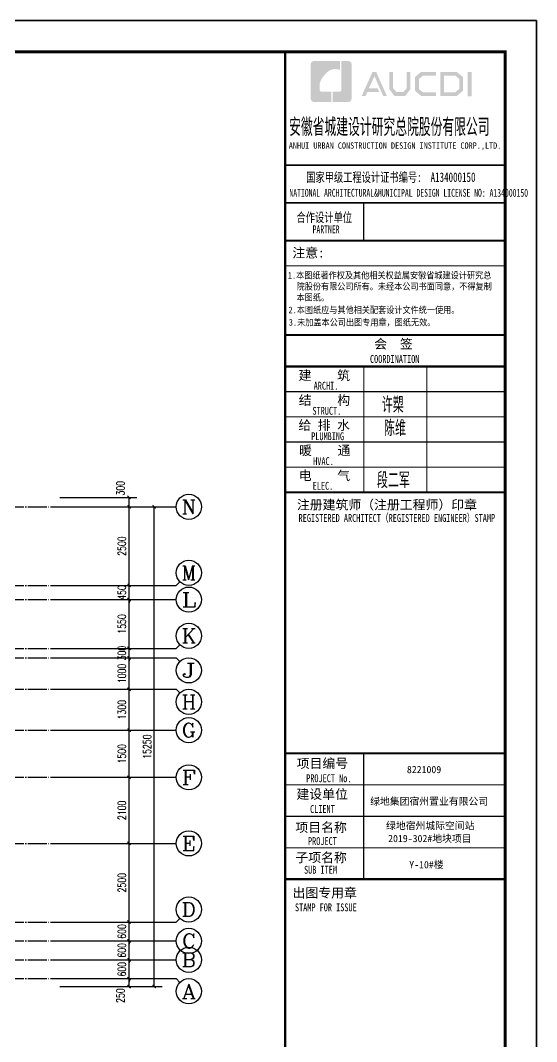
# Model space of a CAD drawing. Extents: x 393367 to 3005760, y 4998 to 826018.
# Drawn here: x 2548549 to 2564969, y 485501 to 517962 of the extents above; entities that cross this region are included whole.
import ezdxf
from ezdxf.enums import TextEntityAlignment as Align

# ---------------------------------------------------------------- set-up
doc = ezdxf.new("R2010")
doc.units = 0
doc.header["$LTSCALE"] = 1000
doc.linetypes.add('DOTE', pattern=[2.42, 2, -0.2, 0.02, -0.2])
doc.layers.get('0').update_dxf_attribs({"linetype": 'CONTINUOUS'})
doc.layers.get('Defpoints').update_dxf_attribs({"linetype": 'CONTINUOUS'})
for name, color, linetype in [('-TK', 7, 'CONTINUOUS'), ('AXIS', 3, 'CONTINUOUS'), ('AXIS_TEXT', 7, 'CONTINUOUS'), ('DOTE', 8, 'DOTE'), ('PUB_TITLE', 4, 'CONTINUOUS'), ('图框', 7, 'CONTINUOUS'), ('图签文字', 4, 'CONTINUOUS')]:
    doc.layers.add(name, color=color, linetype=linetype)
doc.layers.add('yichutu', color=7, linetype='CONTINUOUS', true_color=0xffffff, plot=False)
doc.layers.add('图签', color=147, linetype='CONTINUOUS', lineweight=18)
doc.styles.add('_TCH_AXIS', font='COMPLEX', dxfattribs={"bigfont": 'GBCBIG'})
doc.styles.add('_TCH_DIM_T3', font='SIMPLEX', dxfattribs={"width": 0.705882, "bigfont": 'GBCBIG'})
doc.styles.add('COMPLEX', font='COMPLEX')
doc.styles.add('HT', font='simhei.ttf')
doc.styles.add('宋体', font='', dxfattribs={"height": 50})
doc.styles.add('建筑图签-1', font='simhei.ttf', dxfattribs={"width": 0.7})
doc.styles.add('建筑图签-2', font='TXT.shx', dxfattribs={"width": 0.5, "bigfont": 'HZTXT.shx'})
doc.styles.get('宋体').set_extended_font_data('SimSun')
doc.dimstyles.new('_TCH_ARCH&&100', dxfattribs={"dimtxt": 255, "dimasz": 100, "dimexe": 250, "dimexo": 300, "dimgap": 100, "dimtad": 1, "dimdec": 0, "dimzin": 0, "dimdsep": 46, "dimtxsty": '_TCH_DIM_T3', "dimblk": 'ARCHTICK', "dimcen": 0.09, "dimclrt": 7, "dimazin": 2, "dimtfac": 1, "dimtdec": 0, "dimtix": 1, "dimtmove": 2, "dimatfit": 3, "dimldrblk": 'ARCHTICK', "dimfxl": 1, "dimtolj": 1, "dimtzin": 0, "dimarcsym": 0})

# ---------------------------------------------------------------- blocks, each defined once
blk = doc.blocks.new('_ArchTick')
at = {"color": 0, "linetype": 'ByBlock', "const_width": 0.4}
blk.add_lwpolyline([(-0.5, -0.5), (0.5, 0.5)], dxfattribs=at)
blk = doc.blocks.new('*D665')
at = {"layer": 'AXIS', "color": 0, "lineweight": -2, "transparency": 16777216}
for p, q in [((2549806, 487501), (2552256, 487501)), ((2549806, 487251), (2552256, 487251)), ((2552006, 487251), (2552006, 487501))]:
    blk.add_line(p, q, dxfattribs=at)
at = {"layer": 'Defpoints', "color": 0, "transparency": 16777216}
for p in [(2549506, 487501), (2549506, 487251), (2552006, 487501)]:
    blk.add_point(p, dxfattribs=at)
at = {"layer": 'AXIS', "color": 0, "lineweight": -2, "transparency": 16777216, "xscale": 100, "yscale": 100, "zscale": 100}
for p, rotation in [((2552006, 487501), 90), ((2552006, 487251), 270)]:
    blk.add_blockref('_ArchTick', p, dxfattribs=dict(at, rotation=rotation))
at = {"layer": 'AXIS', "color": 7, "transparency": 16777216, "insert": (2551731, 486962), "char_height": 255, "attachment_point": 5, "rotation": 90, "style": '_TCH_DIM_T3'}
blk.add_mtext('\\A1;250', dxfattribs=at)
blk = doc.blocks.new('*D666')
at = {"layer": 'AXIS', "color": 0, "lineweight": -2, "transparency": 16777216}
for p, q in [((2549806, 488101), (2552256, 488101)), ((2552006, 488101), (2552006, 488201)), ((2552006, 487501), (2552006, 488101)), ((2549806, 487501), (2552256, 487501)), ((2552006, 487501), (2552006, 487401))]:
    blk.add_line(p, q, dxfattribs=at)
at = {"layer": 'Defpoints', "color": 0, "transparency": 16777216}
for p in [(2549506, 488101), (2552006, 488101), (2549506, 487501)]:
    blk.add_point(p, dxfattribs=at)
at = {"layer": 'AXIS', "color": 0, "lineweight": -2, "transparency": 16777216, "xscale": 100, "yscale": 100, "zscale": 100}
for p, rotation in [((2552006, 488101), 270), ((2552006, 487501), 90)]:
    blk.add_blockref('_ArchTick', p, dxfattribs=dict(at, rotation=rotation))
at = {"layer": 'AXIS', "color": 7, "transparency": 16777216, "insert": (2551779, 487801), "char_height": 255, "attachment_point": 5, "rotation": 90, "style": '_TCH_DIM_T3'}
blk.add_mtext('\\A1;600', dxfattribs=at)
blk = doc.blocks.new('*D667')
at = {"layer": 'AXIS', "color": 0, "lineweight": -2, "transparency": 16777216}
for p, q in [((2549806, 488701), (2552256, 488701)), ((2552006, 488701), (2552006, 488801)), ((2552006, 488101), (2552006, 488701)), ((2549806, 488101), (2552256, 488101)), ((2552006, 488101), (2552006, 488001))]:
    blk.add_line(p, q, dxfattribs=at)
at = {"layer": 'Defpoints', "color": 0, "transparency": 16777216}
for p in [(2549506, 488701), (2552006, 488701), (2549506, 488101)]:
    blk.add_point(p, dxfattribs=at)
at = {"layer": 'AXIS', "color": 0, "lineweight": -2, "transparency": 16777216, "xscale": 100, "yscale": 100, "zscale": 100}
for p, rotation in [((2552006, 488701), 270), ((2552006, 488101), 90)]:
    blk.add_blockref('_ArchTick', p, dxfattribs=dict(at, rotation=rotation))
at = {"layer": 'AXIS', "color": 7, "transparency": 16777216, "insert": (2551779, 488401), "char_height": 255, "attachment_point": 5, "rotation": 90, "style": '_TCH_DIM_T3'}
blk.add_mtext('\\A1;600', dxfattribs=at)
blk = doc.blocks.new('*D668')
at = {"layer": 'AXIS', "color": 0, "lineweight": -2, "transparency": 16777216}
for p, q in [((2549806, 489301), (2552256, 489301)), ((2552006, 489301), (2552006, 489401)), ((2552006, 488701), (2552006, 489301)), ((2549806, 488701), (2552256, 488701)), ((2552006, 488701), (2552006, 488601))]:
    blk.add_line(p, q, dxfattribs=at)
at = {"layer": 'Defpoints', "color": 0, "transparency": 16777216}
for p in [(2549506, 489301), (2552006, 489301), (2549506, 488701)]:
    blk.add_point(p, dxfattribs=at)
at = {"layer": 'AXIS', "color": 0, "lineweight": -2, "transparency": 16777216, "xscale": 100, "yscale": 100, "zscale": 100}
for p, rotation in [((2552006, 489301), 270), ((2552006, 488701), 90)]:
    blk.add_blockref('_ArchTick', p, dxfattribs=dict(at, rotation=rotation))
at = {"layer": 'AXIS', "color": 7, "transparency": 16777216, "insert": (2551779, 489001), "char_height": 255, "attachment_point": 5, "rotation": 90, "style": '_TCH_DIM_T3'}
blk.add_mtext('\\A1;600', dxfattribs=at)
blk = doc.blocks.new('*D669')
at = {"layer": 'AXIS', "color": 0, "lineweight": -2, "transparency": 16777216}
for p, q in [((2549806, 491801), (2552256, 491801)), ((2552006, 489301), (2552006, 491801)), ((2549806, 489301), (2552256, 489301))]:
    blk.add_line(p, q, dxfattribs=at)
at = {"layer": 'Defpoints', "color": 0, "transparency": 16777216}
for p in [(2549506, 491801), (2552006, 491801), (2549506, 489301)]:
    blk.add_point(p, dxfattribs=at)
at = {"layer": 'AXIS', "color": 0, "lineweight": -2, "transparency": 16777216, "xscale": 100, "yscale": 100, "zscale": 100}
for p, rotation in [((2552006, 491801), 90), ((2552006, 489301), 270)]:
    blk.add_blockref('_ArchTick', p, dxfattribs=dict(at, rotation=rotation))
at = {"layer": 'AXIS', "color": 7, "transparency": 16777216, "insert": (2551779, 490551), "char_height": 255, "attachment_point": 5, "rotation": 90, "style": '_TCH_DIM_T3'}
blk.add_mtext('\\A1;2500', dxfattribs=at)
blk = doc.blocks.new('*D670')
at = {"layer": 'AXIS', "color": 0, "lineweight": -2, "transparency": 16777216}
for p, q in [((2549806, 493901), (2552256, 493901)), ((2552006, 491801), (2552006, 493901)), ((2549806, 491801), (2552256, 491801))]:
    blk.add_line(p, q, dxfattribs=at)
at = {"layer": 'Defpoints', "color": 0, "transparency": 16777216}
for p in [(2549506, 493901), (2552006, 493901), (2549506, 491801)]:
    blk.add_point(p, dxfattribs=at)
at = {"layer": 'AXIS', "color": 0, "lineweight": -2, "transparency": 16777216, "xscale": 100, "yscale": 100, "zscale": 100}
for p, rotation in [((2552006, 493901), 90), ((2552006, 491801), 270)]:
    blk.add_blockref('_ArchTick', p, dxfattribs=dict(at, rotation=rotation))
at = {"layer": 'AXIS', "color": 7, "transparency": 16777216, "insert": (2551779, 492851), "char_height": 255, "attachment_point": 5, "rotation": 90, "style": '_TCH_DIM_T3'}
blk.add_mtext('\\A1;2100', dxfattribs=at)
blk = doc.blocks.new('*D671')
at = {"layer": 'AXIS', "color": 0, "lineweight": -2, "transparency": 16777216}
for p, q in [((2549806, 495401), (2552256, 495401)), ((2552006, 493901), (2552006, 495401)), ((2549806, 493901), (2552256, 493901))]:
    blk.add_line(p, q, dxfattribs=at)
at = {"layer": 'Defpoints', "color": 0, "transparency": 16777216}
for p in [(2549506, 495401), (2552006, 495401), (2549506, 493901)]:
    blk.add_point(p, dxfattribs=at)
at = {"layer": 'AXIS', "color": 0, "lineweight": -2, "transparency": 16777216, "xscale": 100, "yscale": 100, "zscale": 100}
for p, rotation in [((2552006, 495401), 90), ((2552006, 493901), 270)]:
    blk.add_blockref('_ArchTick', p, dxfattribs=dict(at, rotation=rotation))
at = {"layer": 'AXIS', "color": 7, "transparency": 16777216, "insert": (2551779, 494651), "char_height": 255, "attachment_point": 5, "rotation": 90, "style": '_TCH_DIM_T3'}
blk.add_mtext('\\A1;1500', dxfattribs=at)
blk = doc.blocks.new('*D672')
at = {"layer": 'AXIS', "color": 0, "lineweight": -2, "transparency": 16777216}
for p, q in [((2549806, 496701), (2552256, 496701)), ((2552006, 495401), (2552006, 496701)), ((2549806, 495401), (2552256, 495401))]:
    blk.add_line(p, q, dxfattribs=at)
at = {"layer": 'Defpoints', "color": 0, "transparency": 16777216}
for p in [(2549506, 496701), (2552006, 496701), (2549506, 495401)]:
    blk.add_point(p, dxfattribs=at)
at = {"layer": 'AXIS', "color": 0, "lineweight": -2, "transparency": 16777216, "xscale": 100, "yscale": 100, "zscale": 100}
for p, rotation in [((2552006, 496701), 90), ((2552006, 495401), 270)]:
    blk.add_blockref('_ArchTick', p, dxfattribs=dict(at, rotation=rotation))
at = {"layer": 'AXIS', "color": 7, "transparency": 16777216, "insert": (2551779, 496051), "char_height": 255, "attachment_point": 5, "rotation": 90, "style": '_TCH_DIM_T3'}
blk.add_mtext('\\A1;1300', dxfattribs=at)
blk = doc.blocks.new('*D673')
at = {"layer": 'AXIS', "color": 0, "lineweight": -2, "transparency": 16777216}
for p, q in [((2549806, 497701), (2552256, 497701)), ((2552006, 496701), (2552006, 497701)), ((2549806, 496701), (2552256, 496701))]:
    blk.add_line(p, q, dxfattribs=at)
at = {"layer": 'Defpoints', "color": 0, "transparency": 16777216}
for p in [(2549506, 497701), (2552006, 497701), (2549506, 496701)]:
    blk.add_point(p, dxfattribs=at)
at = {"layer": 'AXIS', "color": 0, "lineweight": -2, "transparency": 16777216, "xscale": 100, "yscale": 100, "zscale": 100}
for p, rotation in [((2552006, 497701), 90), ((2552006, 496701), 270)]:
    blk.add_blockref('_ArchTick', p, dxfattribs=dict(at, rotation=rotation))
at = {"layer": 'AXIS', "color": 7, "transparency": 16777216, "insert": (2551779, 497201), "char_height": 255, "attachment_point": 5, "rotation": 90, "style": '_TCH_DIM_T3'}
blk.add_mtext('\\A1;1000', dxfattribs=at)
blk = doc.blocks.new('*D674')
at = {"layer": 'AXIS', "color": 0, "lineweight": -2, "transparency": 16777216}
for p, q in [((2549806, 498001), (2552256, 498001)), ((2552006, 498001), (2552006, 498101)), ((2552006, 497701), (2552006, 498001)), ((2549806, 497701), (2552256, 497701)), ((2552006, 497701), (2552006, 497601))]:
    blk.add_line(p, q, dxfattribs=at)
at = {"layer": 'Defpoints', "color": 0, "transparency": 16777216}
for p in [(2549506, 498001), (2552006, 498001), (2549506, 497701)]:
    blk.add_point(p, dxfattribs=at)
at = {"layer": 'AXIS', "color": 0, "lineweight": -2, "transparency": 16777216, "xscale": 100, "yscale": 100, "zscale": 100}
for p, rotation in [((2552006, 498001), 270), ((2552006, 497701), 90)]:
    blk.add_blockref('_ArchTick', p, dxfattribs=dict(at, rotation=rotation))
at = {"layer": 'AXIS', "color": 7, "transparency": 16777216, "insert": (2551779, 497851), "char_height": 255, "attachment_point": 5, "rotation": 90, "style": '_TCH_DIM_T3'}
blk.add_mtext('\\A1;300', dxfattribs=at)
blk = doc.blocks.new('*D675')
at = {"layer": 'AXIS', "color": 0, "lineweight": -2, "transparency": 16777216}
for p, q in [((2549806, 499551), (2552256, 499551)), ((2552006, 498001), (2552006, 499551)), ((2549806, 498001), (2552256, 498001))]:
    blk.add_line(p, q, dxfattribs=at)
at = {"layer": 'Defpoints', "color": 0, "transparency": 16777216}
for p in [(2549506, 499551), (2552006, 499551), (2549506, 498001)]:
    blk.add_point(p, dxfattribs=at)
at = {"layer": 'AXIS', "color": 0, "lineweight": -2, "transparency": 16777216, "xscale": 100, "yscale": 100, "zscale": 100}
for p, rotation in [((2552006, 499551), 90), ((2552006, 498001), 270)]:
    blk.add_blockref('_ArchTick', p, dxfattribs=dict(at, rotation=rotation))
at = {"layer": 'AXIS', "color": 7, "transparency": 16777216, "insert": (2551779, 498776), "char_height": 255, "attachment_point": 5, "rotation": 90, "style": '_TCH_DIM_T3'}
blk.add_mtext('\\A1;1550', dxfattribs=at)
blk = doc.blocks.new('*D676')
at = {"layer": 'AXIS', "color": 0, "lineweight": -2, "transparency": 16777216}
for p, q in [((2549806, 502501), (2553056, 502501)), ((2552806, 487251), (2552806, 502501)), ((2549806, 487251), (2553056, 487251))]:
    blk.add_line(p, q, dxfattribs=at)
at = {"layer": 'Defpoints', "color": 0, "transparency": 16777216}
for p in [(2549506, 502501), (2552806, 502501), (2549506, 487251)]:
    blk.add_point(p, dxfattribs=at)
at = {"layer": 'AXIS', "color": 0, "lineweight": -2, "transparency": 16777216, "xscale": 100, "yscale": 100, "zscale": 100}
for p, rotation in [((2552806, 502501), 90), ((2552806, 487251), 270)]:
    blk.add_blockref('_ArchTick', p, dxfattribs=dict(at, rotation=rotation))
at = {"layer": 'AXIS', "color": 7, "transparency": 16777216, "insert": (2552579, 494876), "char_height": 255, "attachment_point": 5, "rotation": 90, "style": '_TCH_DIM_T3'}
blk.add_mtext('\\A1;15250', dxfattribs=at)
blk = doc.blocks.new('_axiso')
blk.add_circle((0, 0), 0.5)
at = {"layer": 'AXIS_TEXT', "style": 'COMPLEX', "width": 1.041667}
blk.add_attdef('A', text='', height=0.56, dxfattribs=at).set_placement((-0.25, -0.28), (0.25, -0.28), align=Align.FIT)
blk = doc.blocks.new('*D712')
at = {"layer": 'AXIS', "color": 0, "lineweight": -2, "transparency": 16777216}
for p, q in [((2549806, 502501), (2552256, 502501)), ((2552006, 500001), (2552006, 502501)), ((2549806, 500001), (2552256, 500001))]:
    blk.add_line(p, q, dxfattribs=at)
at = {"layer": 'Defpoints', "color": 0, "transparency": 16777216}
for p in [(2549506, 502501), (2552006, 502501), (2549506, 500001)]:
    blk.add_point(p, dxfattribs=at)
at = {"layer": 'AXIS', "color": 0, "lineweight": -2, "transparency": 16777216, "xscale": 100, "yscale": 100, "zscale": 100}
for p, rotation in [((2552006, 502501), 90), ((2552006, 500001), 270)]:
    blk.add_blockref('_ArchTick', p, dxfattribs=dict(at, rotation=rotation))
at = {"layer": 'AXIS', "color": 7, "transparency": 16777216, "insert": (2551779, 501251), "char_height": 255, "attachment_point": 5, "rotation": 90, "style": '_TCH_DIM_T3'}
blk.add_mtext('\\A1;2500', dxfattribs=at)
blk = doc.blocks.new('*D713')
at = {"layer": 'AXIS', "color": 0, "lineweight": -2, "transparency": 16777216}
for p, q in [((2549806, 502801), (2552256, 502801)), ((2549806, 502501), (2552256, 502501)), ((2552006, 502501), (2552006, 502801))]:
    blk.add_line(p, q, dxfattribs=at)
at = {"layer": 'Defpoints', "color": 0, "transparency": 16777216}
for p in [(2549506, 502801), (2549506, 502501), (2552006, 502801)]:
    blk.add_point(p, dxfattribs=at)
at = {"layer": 'AXIS', "color": 0, "lineweight": -2, "transparency": 16777216, "xscale": 100, "yscale": 100, "zscale": 100}
for p, rotation in [((2552006, 502801), 90), ((2552006, 502501), 270)]:
    blk.add_blockref('_ArchTick', p, dxfattribs=dict(at, rotation=rotation))
at = {"layer": 'AXIS', "color": 7, "transparency": 16777216, "insert": (2551731, 503090), "char_height": 255, "attachment_point": 5, "rotation": 90, "style": '_TCH_DIM_T3'}
blk.add_mtext('\\A1;300', dxfattribs=at)
blk = doc.blocks.new('*D717')
at = {"layer": 'AXIS', "color": 0, "lineweight": -2, "transparency": 16777216}
for p, q in [((2549806, 500001), (2552256, 500001)), ((2552006, 500001), (2552006, 500101)), ((2552006, 499551), (2552006, 500001)), ((2549806, 499551), (2552256, 499551)), ((2552006, 499551), (2552006, 499451))]:
    blk.add_line(p, q, dxfattribs=at)
at = {"layer": 'Defpoints', "color": 0, "transparency": 16777216}
for p in [(2549506, 500001), (2552006, 500001), (2549506, 499551)]:
    blk.add_point(p, dxfattribs=at)
at = {"layer": 'AXIS', "color": 0, "lineweight": -2, "transparency": 16777216, "xscale": 100, "yscale": 100, "zscale": 100}
for p, rotation in [((2552006, 500001), 270), ((2552006, 499551), 90)]:
    blk.add_blockref('_ArchTick', p, dxfattribs=dict(at, rotation=rotation))
at = {"layer": 'AXIS', "color": 7, "transparency": 16777216, "insert": (2551779, 499776), "char_height": 255, "attachment_point": 5, "rotation": 90, "style": '_TCH_DIM_T3'}
blk.add_mtext('\\A1;450', dxfattribs=at)
blk = doc.blocks.new('院标1')
h = blk.add_hatch(color=150)
h.dxf.hatch_style = 1
h.set_gradient(color1=(33, 113, 253), color2=(33, 113, 253), tint=1, name='INVCURVED')
edge = h.paths.add_edge_path()
edge.add_spline(control_points=[(116373, 648379), (116379, 648379), (116382, 648379), (116391, 648379), (116391, 648379), (116391, 648379), (116616, 648379), (116616, 648379), (116616, 648379), (116616, 648379), (116616, 648054), (116616, 648054), (116616, 648054), (116616, 648054), (116108, 648054), (116108, 648054), (116108, 648054), (116028, 648054), (115963, 648111), (115963, 648199), (115963, 648199), (115963, 648199), (115963, 649215), (115963, 649215), (115963, 649215), (115963, 649295), (116018, 649360), (116108, 649360), (116108, 649360), (116108, 649360), (116897, 649360), (116897, 649360), (116897, 649360), (116897, 649360), (116897, 649080), (116897, 649080), (116897, 649080), (116897, 649080), (116566, 649140), (116356, 648859), (116356, 648859), (116245, 648719), (116240, 648545), (116247, 648466), (116247, 648466), (116254, 648386), (116247, 648466), (116247, 648466), (116247, 648466), (116247, 648466), (116258, 648374), (116373, 648379)], knot_values=[0, 0, 0, 0, 0.071429, 0.071429, 0.071429, 0.107143, 0.142857, 0.142857, 0.142857, 0.178571, 0.214286, 0.214286, 0.214286, 0.25, 0.285714, 0.285714, 0.285714, 0.321429, 0.357143, 0.357143, 0.357143, 0.392857, 0.428571, 0.428571, 0.428571, 0.464286, 0.5, 0.5, 0.5, 0.535714, 0.571429, 0.571429, 0.571429, 0.607143, 0.642857, 0.642857, 0.642857, 0.678571, 0.714286, 0.714286, 0.714286, 0.75, 0.785714, 0.785714, 0.785714, 0.821429, 0.857143, 0.857143, 0.857143, 0.928571, 1, 1, 1, 1], degree=3, periodic=0)
h = blk.add_hatch(color=150)
h.dxf.hatch_style = 1
h.set_gradient(color1=(33, 113, 253), color2=(33, 113, 253), tint=1, name='INVCURVED')
edge = h.paths.add_edge_path()
edge.add_spline(control_points=[(117268, 649215), (117268, 649215), (117268, 648199), (117268, 648199), (117268, 648199), (117268, 648114), (117212, 648054), (117123, 648054), (117123, 648054), (117123, 648054), (116663, 648054), (116663, 648054), (116663, 648054), (116663, 648054), (116663, 648379), (116663, 648379), (116663, 648379), (116663, 648379), (116865, 648379), (116865, 648379), (116865, 648379), (116907, 648379), (116941, 648413), (116941, 648455), (116941, 648455), (116941, 648455), (116941, 649360), (116941, 649360), (116941, 649360), (116941, 649360), (117123, 649360), (117123, 649360), (117123, 649360), (117204, 649360), (117268, 649306), (117268, 649215)], knot_values=[0, 0, 0, 0, 0.1, 0.1, 0.1, 0.15, 0.2, 0.2, 0.2, 0.25, 0.3, 0.3, 0.3, 0.35, 0.4, 0.4, 0.4, 0.45, 0.5, 0.5, 0.5, 0.55, 0.6, 0.6, 0.6, 0.65, 0.7, 0.7, 0.7, 0.75, 0.8, 0.8, 0.8, 0.9, 1, 1, 1, 1], degree=3, periodic=0)
blk = doc.blocks.new('A1')
at = {"layer": 'PUB_TITLE'}
h = blk.add_hatch(color=147, dxfattribs=at)
h.paths.add_polyline_path([(81908, 57758), (82034, 57758), (82034, 56988), (81908, 56988)])
h.paths.add_polyline_path([(81156, 57642), (81156, 57116), (81516, 57116), (81640, 57223), (81640, 57541), (81520, 57642)], flags=16)
h.paths.add_polyline_path([(81038, 57760), (81038, 56998), (81560, 56998), (81759, 57168), (81759, 57596), (81563, 57760)])
h.paths.add_polyline_path([(80895, 57764), (80895, 57648), (80488, 57648), (80355, 57537), (80355, 57218), (80488, 57115), (80897, 57115), (80897, 56993), (80433, 56993), (80231, 57168), (80231, 57596), (80429, 57764)])
h.paths.add_polyline_path([(79412, 57762), (79532, 57762), (79532, 57251), (79646, 57120), (79857, 57120), (79971, 57251), (79971, 57762), (80085, 57762), (80085, 57214), (79921, 56997), (79583, 56997), (79412, 57216)])
h.paths.add_polyline_path([(78880, 57760), (78997, 57760), (79339, 56996), (79223, 56996), (78942, 57630), (78767, 57242), (79038, 57242), (79099, 57127), (78718, 57127), (78659, 56994), (78536, 56994)])
blk.add_lwpolyline([(0, 59400), (0, 0), (84100, 0), (84100, 59400)], close=True)
at = {"const_width": 100}
blk.add_lwpolyline([(2500, 58400), (2500, 1000), (83100, 1000), (83100, 58400)], close=True, dxfattribs=at)
at = {"layer": '图框'}
for p, q in [((76100, 54800), (83100, 54800)), ((76100, 54800), (83100, 54800)), ((76100, 53600), (83100, 53600))]:
    blk.add_line(p, q, dxfattribs=at)
for points, const_width in [([(76100, 1000), (76100, 58400)], 70), ([(76100, 54800), (83100, 54800)], 60), ([(76100, 53600), (83100, 53600)], 60), ([(76100, 53600), (83100, 53600)], 60), ([(78600, 53600), (78600, 52400)], 35), ([(76100, 52400), (83100, 52400)], 60), ([(76100, 52400), (83100, 52400)], 60), ([(76100, 51599), (83100, 51599)], 35), ([(76108, 49400), (83108, 49400)], 60), ([(76108, 48400), (83108, 48400)], 70), ([(76108, 48400), (83108, 48400)], 70), ([(78608, 48400), (78608, 44400)], 35), ([(80608, 48400), (80608, 44400)], 35), ([(76108, 47600), (83108, 47600)], 35), ([(76108, 46800), (83108, 46800)], 35), ([(76108, 46000), (83108, 46000)], 35), ([(76108, 45200), (83108, 45200)], 35), ([(76108, 44400), (83108, 44400)], 70), ([(76100, 36100), (83100, 36100)], 70), ([(76100, 36100), (83100, 36100)], 70), ([(78600, 32100), (78600, 36100)], 35), ([(76100, 35100), (83100, 35100)], 35), ([(76100, 34100), (83100, 34100)], 35), ([(76100, 33100), (83100, 33100)], 35), ([(83100, 32100), (76100, 32100)], 70)]:
    blk.add_lwpolyline(points, dxfattribs=dict(at, const_width=const_width))
blk.add_blockref('院标1', (-39049, -591249))
at = {"layer": 'PUB_TITLE', "style": 'HT', "width": 0.88}
for s, p in [('1.本图纸著作权及其他相关权益属安徽省城建设计研究总', (76186, 51193)), ('院股份有限公司所有。未经本公司书面同意，不得复制', (76465, 50839)), ('本图纸。', (76465, 50489)), (' 2.本图纸应与其他相关配套设计文件统一使用。 ', (76075, 50092)), ('3.未加盖本公司出图专用章，图纸无效。', (76218, 49698))]:
    blk.add_text(s, height=210, dxfattribs=at).set_placement(p)
at = {"layer": '图签', "color": 2, "style": '宋体'}
for s, height, p in [('8221009', 229.3, (79974, 35472)), ('绿地集团宿州置业有限公司', 229.34, (78805, 34462)), ('绿地宿州城际空间站', 229.3, (79310, 33688)), ('2019-302#地块项目', 229.34, (79377, 33279)), ('Y-10#楼', 229.3, (80049, 32448))]:
    blk.add_text(s, height=height, dxfattribs=at).set_placement(p)
at = {"layer": '图签文字', "color": 7, "style": '建筑图签-1'}
for s, height, width, p in [('安徽省城建设计研究总院股份有限公司', 500, 0.55, (76228, 55777)), ('国家甲级工程设计证书编号:  A134000150', 300, 0.7, (76772, 54267)), ('合作设计单位', 300, 0.7, (76465, 52990))]:
    blk.add_text(s, height=height, dxfattribs=dict(at, width=width)).set_placement(p)
at = {"layer": '图签文字', "linetype": 'Continuous', "style": '建筑图签-1', "width": 0.91}
blk.add_text('ANHUI URBAN CONSTRUCTION DESIGN INSTITUTE CORP.,LTD.', height=200, dxfattribs=at).set_placement((76218, 55322))
at = {"layer": '图签文字', "style": '建筑图签-1'}
for s, width, p in [('NATIONAL ARCHITECTURAL&MUNICIPAL DESIGN LICENSE NO: A134000150', 0.6, (76237, 53795)), ('PARTNER', 0.6, (76975, 52634)), ('COORDINATION', 0.7, (78800, 48513)), ('ARCHI.', 0.7, (77009, 47662)), ('STRUCT.', 0.7, (76970, 46865)), ('PLUMBING', 0.7, (76929, 46058)), ('HVAC.', 0.7, (76994, 45265)), ('ELEC.', 0.7, (76978, 44480)), ('REGISTERED ARCHITECT（REGISTERED ENGINEER）STAMP', 0.7, (76529, 43459)), ('PROJECT No.', 0.7, (76770, 35185, -1799)), ('CLIENT', 0.7, (76894, 34206)), ('PROJECT', 0.7, (76829, 33187)), ('SUB ITEM', 0.7, (76702, 32276)), ('STAMP FOR ISSUE', 0.7, (76413, 31081))]:
    blk.add_text(s, height=250, dxfattribs=dict(at, width=width)).set_placement(p)
at = {"layer": '图签文字', "color": 7, "style": '建筑图签-1'}
for s, p in [('注意:', (76331, 51863)), ('会  签', (78935, 48968)), ('建    筑', (76530, 47967)), ('结    构', (76534, 47179)), ('给 排 水', (76525, 46385)), ('暖    通', (76543, 45582)), ('电    气', (76533, 44782)), ('注册建筑师（注册工程师）印章', (76475, 43854)), ('项目编号', (76468, 35632)), ('建设单位', (76460, 34655)), ('项目名称', (76427, 33597)), ('子项名称', (76427, 32640)), ('出图专用章', (76336, 31518))]:
    blk.add_text(s, height=300, dxfattribs=at).set_placement(p)
at = {"layer": '图签文字', "color": 1, "style": '建筑图签-2', "width": 0.7}
for s, p in [('许槊', (79175, 46928)), ('陈维', (79246, 46187)), ('段二军', (79021, 44532))]:
    blk.add_text(s, height=500, dxfattribs=at).set_placement(p)
blk = doc.blocks.new('yct-841-594-84100-59400-100-1000')
at = {"layer": 'yichutu', "color": 7, "true_color": 0xffffff}
blk.add_lwpolyline([(0, 0), (0, 59400), (84100, 59400), (84100, 0)], close=True, dxfattribs=at)

msp = doc.modelspace()

# ---------------------------------------------------------------- linework, layer by layer
at = {"layer": 'AXIS'}
for p, q in [((2549506.45954, 502500.93054), (2553506.45954, 502500.93054)), ((2549506.45954, 500000.93054), (2553506.45954, 500000.93054)), ((2553623.61683, 500118.08783), (2553506.45954, 500000.93054)), ((2549506.45954, 499550.93054), (2553506.45954, 499550.93054)), ((2549506.45954, 498000.93054), (2553506.45954, 498000.93054)), ((2553623.61683, 498118.08783), (2553506.45954, 498000.93054)), ((2549506.45954, 497700.93054), (2553506.45954, 497700.93054)), ((2553623.61683, 497583.77326), (2553506.45954, 497700.93054)), ((2549506.45954, 496700.93054), (2553506.45954, 496700.93054)), ((2553623.61683, 496583.77325), (2553506.45954, 496700.93054)), ((2549506.45954, 495400.93054), (2553506.45954, 495400.93054)), ((2549506.45954, 493900.93054), (2553506.45954, 493900.93054)), ((2549506.45954, 491800.93054), (2553506.45954, 491800.93054)), ((2549506.45954, 489300.93054), (2553506.45954, 489300.93054)), ((2553623.61683, 489418.08782), (2553506.45954, 489300.93054)), ((2549506.45954, 488700.93054), (2553506.45954, 488700.93054)), ((2549506.45954, 488100.93054), (2553506.45954, 488100.93054)), ((2549506.45954, 487500.93054), (2553506.45954, 487500.93054)), ((2553623.61683, 487383.77325), (2553506.45954, 487500.93054))]:
    msp.add_line(p, q, dxfattribs=at)
at = {"layer": 'DOTE', "linetype": 'DOTE', "ltscale": 0.3}
for p, q in [((2490706.45954, 502500.93054), (2549506.45954, 502500.93054)), ((2490706.45954, 500000.93054), (2549506.45954, 500000.93054)), ((2490706.45954, 499550.93054), (2549506.45954, 499550.93054)), ((2490706.45954, 498000.93054), (2549506.45954, 498000.93054)), ((2490706.45954, 497700.93054), (2549506.45954, 497700.93054)), ((2490706.45954, 496700.93054), (2549506.45954, 496700.93054)), ((2490706.45954, 495400.93054), (2549506.45954, 495400.93054)), ((2490706.45954, 493900.93054), (2549506.45954, 493900.93054)), ((2490706.45954, 491800.93054), (2549506.45954, 491800.93054)), ((2490706.45954, 489300.93054), (2549506.45954, 489300.93054)), ((2490706.45954, 488700.93054), (2549506.45954, 488700.93054)), ((2490706.45954, 488100.93054), (2549506.45954, 488100.93054)), ((2490706.45954, 487500.93054), (2549506.45954, 487500.93054))]:
    msp.add_line(p, q, dxfattribs=at)

# ---------------------------------------------------------------- block references
at = {"layer": '-TK'}
msp.add_blockref('A1', (2480869.24175, 458562.12225), dxfattribs=at)
at = {"layer": 'AXIS'}
ref = msp.add_blockref('_axiso', (2553906.45954, 502500.93054), dxfattribs=dict(at, xscale=800, yscale=800, zscale=800))
ref.add_attrib('A', 'N', dxfattribs={"layer": 'AXIS_TEXT', "height": 452.54834, "style": '_TCH_AXIS', "width": 1.105263}).set_placement((2553680.18537, 502274.65637), (2554132.73371, 502274.65637), align=Align.FIT)
ref = msp.add_blockref('_axiso', (2553906.45954, 500400.93054), dxfattribs=dict(at, xscale=800, yscale=800, zscale=800))
ref.add_attrib('A', 'M', dxfattribs={"layer": 'AXIS_TEXT', "height": 452.54834, "style": '_TCH_AXIS'}).set_placement((2553680.18537, 500174.65637), (2554132.73371, 500174.65637), align=Align.FIT)
ref = msp.add_blockref('_axiso', (2553906.45954, 499550.93054), dxfattribs=dict(at, xscale=800, yscale=800, zscale=800))
ref.add_attrib('A', 'L', dxfattribs={"layer": 'AXIS_TEXT', "height": 452.54834, "style": '_TCH_AXIS', "width": 1.4}).set_placement((2553680.18537, 499324.65637), (2554132.73371, 499324.65637), align=Align.FIT)
ref = msp.add_blockref('_axiso', (2553906.45954, 498400.93054), dxfattribs=dict(at, xscale=800, yscale=800, zscale=800))
ref.add_attrib('A', 'K', dxfattribs={"layer": 'AXIS_TEXT', "height": 452.54834, "style": '_TCH_AXIS', "width": 1.105263}).set_placement((2553680.18537, 498174.65637), (2554132.73371, 498174.65637), align=Align.FIT)
ref = msp.add_blockref('_axiso', (2553906.45954, 497300.93054), dxfattribs=dict(at, xscale=800, yscale=800, zscale=800))
ref.add_attrib('A', 'J', dxfattribs={"layer": 'AXIS_TEXT', "height": 452.54834, "style": '_TCH_AXIS', "width": 1.909091}).set_placement((2553680.18537, 497074.65637), (2554132.73371, 497074.65637), align=Align.FIT)
ref = msp.add_blockref('_axiso', (2553906.45954, 496300.93054), dxfattribs=dict(at, xscale=800, yscale=800, zscale=800))
ref.add_attrib('A', 'H', dxfattribs={"layer": 'AXIS_TEXT', "height": 452.54834, "style": '_TCH_AXIS', "width": 1.05}).set_placement((2553680.18537, 496074.65637), (2554132.73371, 496074.65637), align=Align.FIT)
ref = msp.add_blockref('_axiso', (2553906.45954, 495400.93054), dxfattribs=dict(at, xscale=800, yscale=800, zscale=800))
ref.add_attrib('A', 'G', dxfattribs={"layer": 'AXIS_TEXT', "height": 452.54834, "style": '_TCH_AXIS', "width": 1.166667}).set_placement((2553680.18537, 495174.65637), (2554132.73371, 495174.65637), align=Align.FIT)
ref = msp.add_blockref('_axiso', (2553906.45954, 493900.93054), dxfattribs=dict(at, xscale=800, yscale=800, zscale=800))
ref.add_attrib('A', 'F', dxfattribs={"layer": 'AXIS_TEXT', "height": 452.54834, "style": '_TCH_AXIS', "width": 1.3125}).set_placement((2553680.18537, 493674.65637), (2554132.73371, 493674.65637), align=Align.FIT)
ref = msp.add_blockref('_axiso', (2553906.45954, 491800.93054), dxfattribs=dict(at, xscale=800, yscale=800, zscale=800))
ref.add_attrib('A', 'E', dxfattribs={"layer": 'AXIS_TEXT', "height": 452.54834, "style": '_TCH_AXIS', "width": 1.3125}).set_placement((2553680.18537, 491574.65637), (2554132.73371, 491574.65637), align=Align.FIT)
ref = msp.add_blockref('_axiso', (2553906.45954, 489700.93054), dxfattribs=dict(at, xscale=800, yscale=800, zscale=800))
ref.add_attrib('A', 'D', dxfattribs={"layer": 'AXIS_TEXT', "height": 452.54834, "style": '_TCH_AXIS', "width": 1.235294}).set_placement((2553680.18537, 489474.65637), (2554132.73371, 489474.65637), align=Align.FIT)
ref = msp.add_blockref('_axiso', (2553906.45954, 488700.93054), dxfattribs=dict(at, xscale=800, yscale=800, zscale=800))
ref.add_attrib('A', 'C', dxfattribs={"layer": 'AXIS_TEXT', "height": 452.54834, "style": '_TCH_AXIS', "width": 1.4}).set_placement((2553680.18537, 488474.65637), (2554132.73371, 488474.65637), align=Align.FIT)
ref = msp.add_blockref('_axiso', (2553906.45954, 488100.93054), dxfattribs=dict(at, xscale=800, yscale=800, zscale=800))
ref.add_attrib('A', 'B', dxfattribs={"layer": 'AXIS_TEXT', "height": 452.54834, "style": '_TCH_AXIS', "width": 1.235294}).set_placement((2553680.18537, 487874.65637), (2554132.73371, 487874.65637), align=Align.FIT)
ref = msp.add_blockref('_axiso', (2553906.45954, 487100.93054), dxfattribs=dict(at, xscale=800, yscale=800, zscale=800))
ref.add_attrib('A', 'A', dxfattribs={"layer": 'AXIS_TEXT', "height": 452.54834, "style": '_TCH_AXIS', "width": 1.166667}).set_placement((2553680.18537, 486874.65637), (2554132.73371, 486874.65637), align=Align.FIT)
at = {"layer": 'yichutu'}
msp.add_blockref('yct-841-594-84100-59400-100-1000', (2480869.24175, 458562.12225), dxfattribs=at)

# ---------------------------------------------------------------- dimensions: what is measured, and where the dimension line sits
at = {"layer": 'AXIS'}
for base, p1, p2, picture, middle in [((2552006.45954, 502801.03609), (2549506.45954, 502500.93054), (2549506.45954, 502801.03609), '*D713', (2551731.45954, 503090.03609)), ((2552006.45954, 487500.93054), (2549506.45954, 487250.93054), (2549506.45954, 487500.93054), '*D665', (2551731.45954, 486961.93054))]:
    dim = msp.add_linear_dim(base=base, p1=p1, p2=p2, angle=90, dimstyle='_TCH_ARCH&&100', dxfattribs=at)
    dim.commit()
    dim.dimension.update_dxf_attribs({"geometry": picture, "text_midpoint": middle, "dimtype": 161})
for p1, p2, distance, picture, middle in [((2549506.45954, 487250.93054), (2549506.45954, 502500.93054), -3300, '*D676', (2552578.95954, 494875.93054)), ((2549506.45954, 500000.93054), (2549506.45954, 502500.93054), -2500, '*D712', (2551778.95954, 501250.93054)), ((2549506.45954, 499550.93054), (2549506.45954, 500000.93054), -2500, '*D717', (2551778.95954, 499775.93054)), ((2549506.45954, 498000.93054), (2549506.45954, 499550.93054), -2500, '*D675', (2551778.95954, 498775.93054)), ((2549506.45954, 497700.93054), (2549506.45954, 498000.93054), -2500, '*D674', (2551778.95954, 497850.93054)), ((2549506.45954, 496700.93054), (2549506.45954, 497700.93054), -2500, '*D673', (2551778.95954, 497200.93054)), ((2549506.45954, 495400.93054), (2549506.45954, 496700.93054), -2500, '*D672', (2551778.95954, 496050.93054)), ((2549506.45954, 493900.93054), (2549506.45954, 495400.93054), -2500, '*D671', (2551778.95954, 494650.93054)), ((2549506.45954, 491800.93054), (2549506.45954, 493900.93054), -2500, '*D670', (2551778.95954, 492850.93054)), ((2549506.45954, 489300.93054), (2549506.45954, 491800.93054), -2500, '*D669', (2551778.95954, 490550.93054)), ((2549506.45954, 488700.93054), (2549506.45954, 489300.93054), -2500, '*D668', (2551778.95954, 489000.93054)), ((2549506.45954, 488100.93054), (2549506.45954, 488700.93054), -2500, '*D667', (2551778.95954, 488400.93054)), ((2549506.45954, 487500.93054), (2549506.45954, 488100.93054), -2500, '*D666', (2551778.95954, 487800.93054))]:
    dim = msp.add_aligned_dim(p1=p1, p2=p2, distance=distance, dimstyle='_TCH_ARCH&&100', dxfattribs=at)
    dim.commit()
    dim.dimension.update_dxf_attribs({"geometry": picture, "text_midpoint": middle})

doc.saveas('drawing.dxf')
